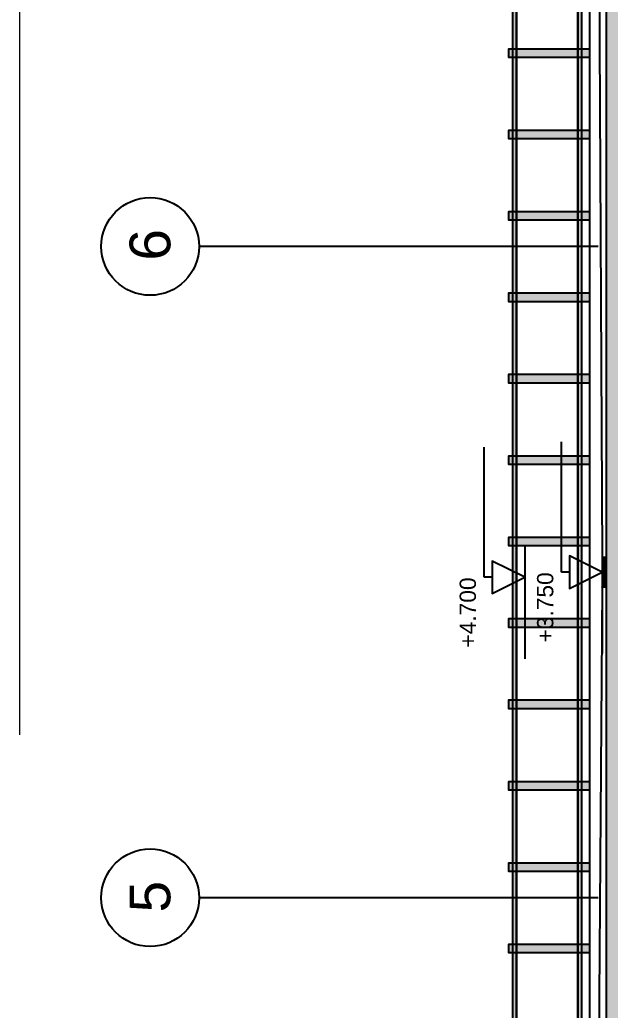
# Model space of a CAD drawing. Header units: millimetres. Extents: x -379292 to 1221486, y 92049 to 447512.
# Drawn here: x -40424 to -33176, y 127437 to 139603 of the extents above; entities that cross this region are included whole.
import ezdxf
from ezdxf.enums import TextEntityAlignment as Align

# ---------------------------------------------------------------- set-up
doc = ezdxf.new("R2010")
doc.units = ezdxf.units.MM
doc.linetypes.add('CENTER', pattern=[2, 1.25, -0.25, 0.25, -0.25])
doc.linetypes.add('HIDDENX2', pattern=[0.75, 0.5, -0.25])
doc.layers.add('01_BORDER', color=122, linetype='Continuous', lineweight=9)
doc.layers.add('1-MIMARI', color=8, linetype='Continuous', lineweight=9)
for name, color, linetype in [('04_RAIN INLET', 51, 'Continuous'), ('05_AXIS', 211, 'CENTER'), ('05_AXIS NAME', 7, 'Continuous'), ('05_CONCRETE', 6, 'Continuous'), ('05_CONCRETE VIEW', 142, 'Continuous'), ('05_HATCH CONCRETE', 141, 'Continuous'), ('05_SECTION LEVEL', 2, 'Continuous'), ('05_SLOPE', 91, 'Continuous'), ('05_VIEW 3', 3, 'Continuous')]:
    doc.layers.add(name, color=color, linetype=linetype)
doc.styles.add('YAZI-3', font='arial.ttf', dxfattribs={"height": 3})
doc.styles.add('YAZI-5', font='arial.ttf', dxfattribs={"height": 5})

# ---------------------------------------------------------------- blocks, each defined once
blk = doc.blocks.new('AWAKS ADI')
at = {"layer": '05_AXIS NAME', "color": 2}
blk.add_circle((0, 0), 6, dxfattribs=at)
at = {"layer": '05_AXIS NAME', "style": 'YAZI-5'}
blk.add_attdef('AKSADI', text='', height=5, dxfattribs=at).set_placement((0, 0), align=Align.MIDDLE_CENTER)
blk = doc.blocks.new('A$C50d90ca5')
at = {"color": 0, "linetype": 'ByBlock'}
for points in [[(165, 50), (165, 0), (535, 0), (535, 50)], [(165, 50), (170, 50)], [(170, 50), (170, 5), (530, 5), (530, 50)], [(170, 50), (530, 50)], [(170, 30), (530, 30)], [(535, 50), (530, 50)]]:
    blk.add_lwpolyline(points, dxfattribs=at)
at = {"color": 0, "linetype": 'ByBlock', "ltscale": 25}
for points in [[(170, 5), (195, 30)], [(530, 5), (505, 30)]]:
    blk.add_lwpolyline(points, dxfattribs=at)
blk = doc.blocks.new('202_KorkulukGorDikme')
at = {"ltscale": 25}
h = blk.add_hatch(color=253, dxfattribs=at)
h.dxf.hatch_style = 1
h.paths.add_polyline_path([(-50, 0), (-50, 1000), (50, 1000), (50, 0)])
at = {"color": 0, "linetype": 'ByBlock', "ltscale": 25}
blk.add_lwpolyline([(-50, 0), (-50, 1000), (50, 1000), (50, 0)], close=True, dxfattribs=at)
blk = doc.blocks.new('*U1073')
at = {"ltscale": 25}
h = blk.add_hatch(color=253, dxfattribs=at)
h.dxf.hatch_style = 1
h.paths.add_polyline_path([(100, 950), (55300, 950), (55300, 900), (100, 900)])
h = blk.add_hatch(color=253, dxfattribs=at)
h.dxf.hatch_style = 1
h.paths.add_polyline_path([(100, 150), (55300, 150), (55300, 100), (100, 100)])
at = {"color": 0, "linetype": 'ByBlock', "ltscale": 25}
for points in [[(100, 950), (55300, 950), (55300, 900), (100, 900)], [(100, 150), (55300, 150), (55300, 100), (100, 100)]]:
    blk.add_lwpolyline(points, close=True, dxfattribs=at)
at = {"color": 0}
blk.add_lwpolyline([(100, 900), (55300, 900), (55300, 150), (100, 150)], close=True, dxfattribs=at)
at = {"ltscale": 25}
for p in [(21325, 0), (22325, 0), (23325, 0), (24325, 0), (25325, 0), (26325, 0), (27325, 0), (28325, 0), (29325, 0), (30325, 0), (31325, 0), (32325, 0)]:
    blk.add_blockref('202_KorkulukGorDikme', p, dxfattribs=at)
blk = doc.blocks.new('1KESIT KOT1')
at = {"layer": '05_SECTION LEVEL', "color": 2}
for p, q in [((10, 4), (10, 5)), ((10, 5), (26, 5)), ((14, 0), (0, 0))]:
    blk.add_line(p, q, dxfattribs=at)
blk.add_lwpolyline([(10, 0), (12, 4), (8, 4)], close=True, dxfattribs=at)
at = {"layer": '05_SECTION LEVEL', "style": 'YAZI-3'}
blk.add_attdef('+00.000', (10, 6), '', height=2, dxfattribs=at)
blk = doc.blocks.new('A$C6a8db8d0')
at = {"layer": '05_HATCH CONCRETE', "ltscale": 25, "transparency": 33554671}
h = blk.add_hatch(dxfattribs=at)
h.set_pattern_fill('ANSI33', color=256, scale=1.5, angle=180)
h.set_pattern_definition([(225, (-8686.666, 32930.851), (6.735192, -6.735192), []), (225, (-8693.402, 32930.851), (6.735192, -6.735192), [4.7625, -2.38125])])
h.paths.add_polyline_path([(-8625, 1080), (-8625, 1145), (-8270, 1145), (-8270, 1080), (-8220, 1080), (-8220, 1145), (-8015, 1145), (-8015, 1090), (-7975, 1090), (-7975, 1145), (-7715, 1145), (-7715, 1090), (-7675, 1090), (-7675, 1145), (-7470, 1145), (-7470, 1080), (-7420, 1080), (-7420, 1145), (-7215, 1145), (-7215, 1090), (-7175, 1090), (-7175, 1145), (-6915, 1145), (-6915, 1090), (-6875, 1090), (-6875, 1145), (-6670, 1145), (-6670, 1080), (-6620, 1080), (-6620, 1145), (-6415, 1145), (-6415, 1090), (-6375, 1090), (-6375, 1145), (-6115, 1145), (-6115, 1090), (-6075, 1090), (-6075, 1145), (-5870, 1145), (-5870, 1080), (-5820, 1080), (-5820, 1145), (-5615, 1145), (-5615, 1090), (-5575, 1090), (-5575, 1145), (-5315, 1145), (-5315, 1090), (-5275, 1090), (-5275, 1145), (-5070, 1145), (-5070, 1080), (-5020, 1080), (-5020, 1145), (-4815, 1145), (-4815, 1090), (-4775, 1090), (-4775, 1145), (-4515, 1145), (-4515, 1090), (-4475, 1090), (-4475, 1145), (-4270, 1145), (-4270, 1080), (-4220, 1080), (-4220, 1145), (-4015, 1145), (-4015, 1090), (-3975, 1090), (-3975, 1145), (-3715, 1145), (-3715, 1090), (-3675, 1090), (-3675, 1145), (-3470, 1145), (-3470, 1080), (-3420, 1080), (-3420, 1145), (-3215, 1145), (-3215, 1090), (-3175, 1090), (-3175, 1145), (-2915, 1145), (-2915, 1090), (-2875, 1090), (-2875, 1145), (-2670, 1145), (-2670, 1080), (-2620, 1080), (-2620, 1145), (-2415, 1145), (-2415, 1090), (-2375, 1090), (-2375, 1145), (-2205, 1145), (-2205, 1090), (-2165, 1090), (-2165, 1145), (-1955, 1145), (-1955, 1080), (-1905, 1080), (-1905, 1160), (-8655, 1160), (-8655, 1180), (-8675, 1180), (-8675, 1080)])
at = {"layer": '01_BORDER', "linetype": 'HIDDENX2', "ltscale": 2500}
blk.add_lwpolyline([(9395, 0), (-9395, 0), (-9395, 1880), (9395, 1880)], close=True, dxfattribs=at)
at = {"layer": '05_AXIS', "ltscale": 500}
for p, q in [((-5845, 170), (-5845, 1660)), ((-5045, 170), (-5045, 1660))]:
    blk.add_line(p, q, dxfattribs=at)
at = {"layer": '05_CONCRETE'}
blk.add_lwpolyline([(-1905, 1160), (-8655, 1160)], dxfattribs=at)
at = {"layer": '05_CONCRETE VIEW', "ltscale": 25}
blk.add_lwpolyline([(-8655, 1180), (5795, 1180)], dxfattribs=at)
at = {"layer": '05_SLOPE', "ltscale": 25}
for points in [[(-5463.5, 1165), (-6582.6, 1173), (-7736.5, 1165)], [(-2263.5, 1165), (-3845, 1173), (-5426.5, 1165)]]:
    blk.add_lwpolyline(points, dxfattribs=at)
at = {"layer": '04_RAIN INLET', "xscale": -0.1, "yscale": 0.1, "zscale": 0.1}
blk.add_blockref('A$C50d90ca5', (-5410, 1160), dxfattribs=at)
at = {"layer": '05_AXIS NAME'}
ref = blk.add_blockref('AWAKS ADI', (-5845, 1720), dxfattribs=dict(at, xscale=10, yscale=10, zscale=10))
ref.add_attrib('AKSADI', '5', dxfattribs={"height": 50, "style": 'YAZI-5'}).set_placement((-5843.7, 1720.2), align=Align.MIDDLE_CENTER)
ref = blk.add_blockref('AWAKS ADI', (-5045, 1720), dxfattribs=dict(at, xscale=10, yscale=10, zscale=10))
ref.add_attrib('AKSADI', '6', dxfattribs={"height": 50, "style": 'YAZI-5'}).set_placement((-5043, 1720.2), align=Align.MIDDLE_CENTER)
at = {"layer": '05_SECTION LEVEL', "color": 7}
ref = blk.add_blockref('1KESIT KOT1', (-5551.4, 1260), dxfattribs=dict(at, xscale=10, yscale=10, zscale=10))
ref.add_attrib('+00.000', '+4.700', (-5537.8, 1320), dxfattribs={"height": 20, "style": 'YAZI-3'})
ref = blk.add_blockref('1KESIT KOT1', (-5545, 1165), dxfattribs=dict(at, xscale=10, yscale=10, zscale=10))
ref.add_attrib('+00.000', '+3.750', (-5531.5, 1225), dxfattribs={"height": 20, "style": 'YAZI-3'})
at = {"layer": '05_VIEW 3', "ltscale": 25, "xscale": -0.1, "yscale": 0.1, "zscale": 0.1}
blk.add_blockref('*U1073', (-2675, 1180), dxfattribs=at)

msp = doc.modelspace()

# ---------------------------------------------------------------- block references
at = {"layer": '1-MIMARI', "ltscale": 25, "xscale": 10, "yscale": 10, "zscale": 10, "rotation": 90}
msp.add_blockref('A$C6a8db8d0', (-21624.5, 187268.8), dxfattribs=at)

doc.saveas('drawing.dxf')
